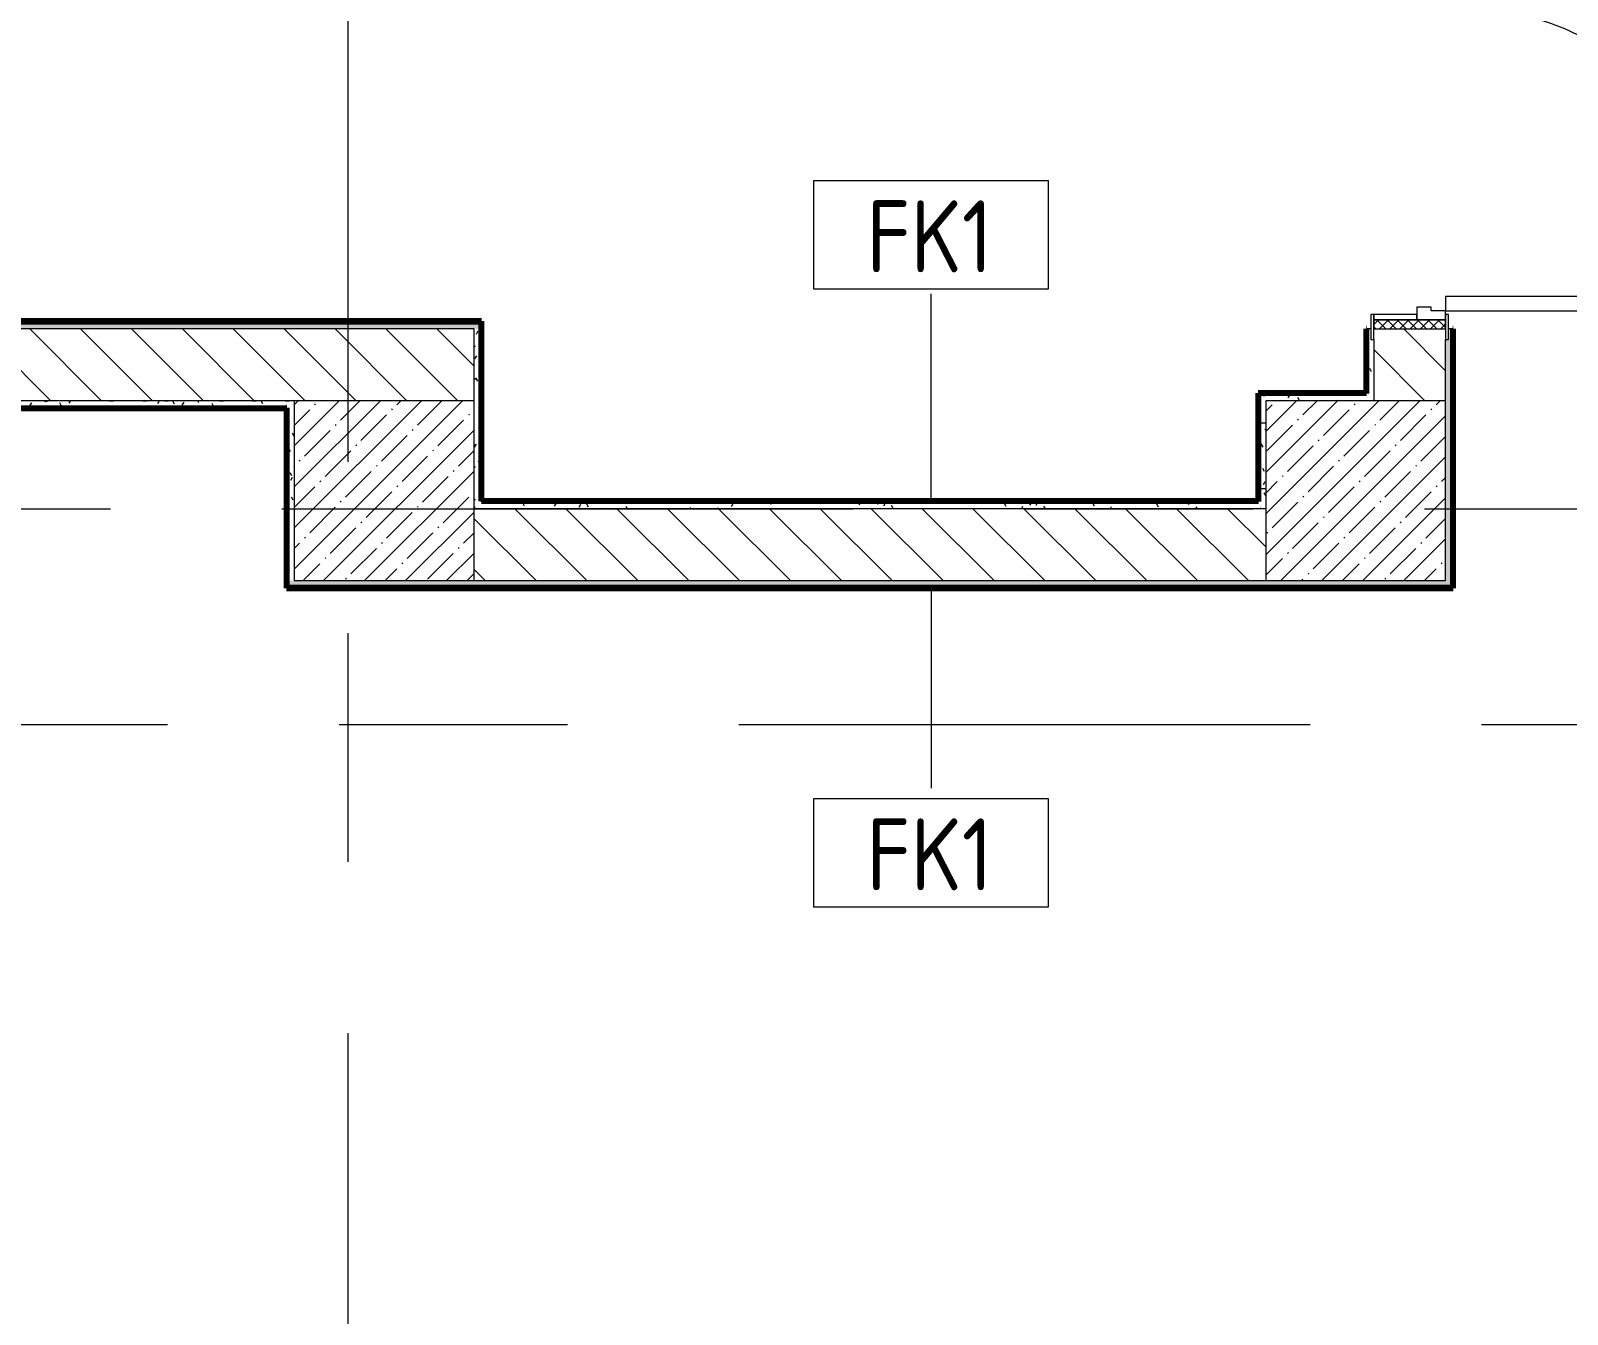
# Model space of a CAD drawing. Header units: millimetres. Extents: x -4060 to 187734, y -8553 to 29000.
# Drawn here: x 2828 to 7098, y 8861 to 12428 of the extents above; entities that cross this region are included whole.
import ezdxf

# ---------------------------------------------------------------- set-up
doc = ezdxf.new("R2010")
doc.units = ezdxf.units.MM
doc.linetypes.add('Осевая', pattern=[3175, 635, -476.25, 1587.5, -476.25])
for name, color, linetype, lineweight in [('A-DOOR', 7, 'Continuous', 9), ('A-DOOR-1', 7, 'Continuous', 13), ('A-DOOR-FRAM', 7, 'Continuous', 13), ('A-DOOR-FRAM-1', 7, 'Continuous', 9), ('A-WALL', 7, 'Continuous', 9), ('A-WALL-IDEN', 7, 'Continuous', 9), ('I-WALL', 7, 'Continuous', 9), ('S-COLS', 7, 'Continuous', 9), ('Оси-2', 7, 'Осевая', 9)]:
    doc.layers.add(name, color=color, linetype=linetype, lineweight=lineweight)
for name, color, linetype, lineweight, true_color in [('A-WALL-3', 7, 'Continuous', 9, 0xff80c0), ('I-WALL-4', 7, 'Continuous', 9, 0xc0c0c0), ('I-WALL-7', 7, 'Continuous', 80, 0xff80c0), ('I-WALL-8', 7, 'Continuous', 53, 0xff80c0)]:
    doc.layers.add(name, color=color, linetype=linetype, lineweight=lineweight, true_color=true_color)
doc.styles.add('GOST Common', font='GOST_Common.ttf', dxfattribs={"width": 0.9, "height": 200})
pattern_1 = [(135, (0, 0), (-70.7107, -70.7107), [])]
pattern_2 = [(0, (0, 0), (121.92, 30.48), [10.058, -81.382, 10.058, -81.382, -487.68]), (0, (0, 0), (121.92, 30.48), [-182.88, 10.058, -172.822, 10.058, -81.382, -213.36]), (0, (0, 0), (121.92, 30.48), [-457.2, 10.058, -50.902, 10.058, -142.342]), (120, (45.72, 15.24), (-87.356454, 90.34582), [10.058, -81.382, 10.058, -81.382, -487.68]), (120, (45.72, 15.24), (-87.356454, 90.34582), [-182.88, 10.058, -172.822, 10.058, -81.382, -213.36]), (120, (45.72, 15.24), (-87.356454, 90.34582), [-457.2, 10.058, -50.902, 10.058, -142.342]), (240, (60.96, 76.2), (-34.563546, -120.82582), [10.058, -81.382, 10.058, -81.382, -487.68]), (240, (60.96, 76.2), (-34.563546, -120.82582), [-182.88, 10.058, -172.822, 10.058, -81.382, -213.36]), (240, (60.96, 76.2), (-34.563546, -120.82582), [-457.2, 10.058, -50.902, 10.058, -142.342])]

# ---------------------------------------------------------------- blocks, each defined once
blk = doc.blocks.new('110_Дверь_СКБ_1Ст_Внутренняя1 - Д-8 950x2100h_охрана-31784688-План отделки стен 1 этажа в осях 1-12')
at = {"layer": 'A-DOOR'}
h = blk.add_hatch(dxfattribs=at)
h.set_pattern_fill('FP_62', color=256, style=0, pattern_type=2)
h.set_pattern_definition([(135, (1826.41, 164.685), (-14.14214, -14.14214), []), (225, (1826.41, 164.685), (14.14214, -14.14214), [])])
h.paths.add_polyline_path([(487.5, 100), (462.5, 100), (462.5, -100), (487.5, -100)])
at = {"layer": 'A-DOOR-FRAM-1'}
h = blk.add_hatch(dxfattribs=at)
h.set_pattern_fill('FP_63', color=256, style=0, pattern_type=2)
h.set_pattern_definition([(45, (-296.384, 164.685), (-14.1421, 14.1421), []), (135, (-296.384, 164.685), (-14.1421, -14.1421), [])])
h.paths.add_polyline_path([(-437.5, 100), (-462.5, 100), (-462.5, -100), (-437.5, -99.7)])
at = {"layer": 'A-DOOR'}
blk.add_arc((437.5, 100), 850, 90, 180, dxfattribs=at)
at = {"layer": 'A-DOOR-1'}
for p, q in [((437.5, 950), (397.5, 950)), ((397.5, 950), (397.5, 100)), ((437.5, 100), (437.5, 950)), ((397.5, 100), (437.5, 100))]:
    blk.add_line(p, q, dxfattribs=at)
at = {"layer": 'A-DOOR-FRAM'}
for p, q in [((-422.5, 108), (-492.5, 108)), ((-492.5, 108), (-492.5, 100)), ((-492.5, 100), (-422.5, 100)), ((-437.5, 100), (-462.5, 100)), ((-462.5, 100), (-462.5, -100)), ((-412.5, 100), (-437.5, 100)), ((-437.5, 100), (-437.5, 20)), ((-437.5, -100), (-437.5, 100)), ((-422.5, 100), (-437.5, 100)), ((-437.5, 100), (-437.5, 99)), ((-437.5, 99), (-422.5, 99)), ((-422.5, 100), (-422.5, 108)), ((-422.5, 99), (-422.5, 100)), ((-412.5, 60), (-412.5, 100)), ((437.5, 100), (437.5, 60)), ((462.5, 100), (437.5, 100)), ((517.5, 108), (447.5, 108)), ((447.5, 108), (447.5, 100)), ((462.5, 100), (447.5, 100)), ((447.5, 100), (447.5, 99)), ((447.5, 100), (517.5, 100)), ((447.5, 99), (462.5, 99)), ((462.5, 20), (462.5, 100)), ((487.5, 100), (462.5, 100)), ((462.5, 100), (462.5, -100)), ((462.5, 99), (462.5, 100)), ((487.5, -100), (487.5, 100)), ((517.5, 100), (517.5, 108)), ((-402.5, 60), (-412.5, 60)), ((-402.5, 20), (-402.5, 60)), ((437.5, 60), (427.5, 60)), ((427.5, 60), (427.5, 20)), ((-437.5, 20), (-402.5, 20)), ((-422.5, 20), (-437.5, 20)), ((-437.5, 20), (-437.5, -100)), ((-422.5, -100), (-422.5, 20)), ((427.5, 20), (462.5, 20)), ((462.5, 20), (447.5, 20)), ((447.5, 20), (447.5, -100)), ((462.5, -100), (462.5, 20)), ((-422.5, -100), (-492.5, -100)), ((-492.5, -100), (-492.5, -108)), ((-492.5, -108), (-422.5, -108)), ((-462.5, -100), (-437.5, -100)), ((-437.5, -100), (-422.5, -100)), ((-422.5, -108), (-422.5, -100)), ((447.5, -100), (462.5, -100)), ((517.5, -100), (447.5, -100)), ((447.5, -100), (447.5, -108)), ((447.5, -108), (517.5, -108)), ((462.5, -100), (487.5, -100)), ((517.5, -108), (517.5, -100))]:
    blk.add_line(p, q, dxfattribs=at)
blk = doc.blocks.new('BSC_Колонна _Прямоугольная - 500х500-22206884-План отделки стен 1 этажа в осях 1-12')
at = {"layer": 'S-COLS'}
h = blk.add_hatch(dxfattribs=at)
h.set_pattern_fill('FP_81', color=256, style=0, pattern_type=2)
h.set_pattern_definition([(45, (-6510, -11150), (-57.02463, 57.02463), []), (45, (-6452.975, -11150), (-57.02463, 57.02463), [100.806, -20.161, 3.353, -16.808])])
h.paths.add_polyline_path([(-250, -250), (250, -250), (250, 250), (-250, 250)])
for p, q in [((250, 250), (-250, 250)), ((-250, 250), (-250, -250)), ((250, -250), (250, 250)), ((-250, -250), (250, -250))]:
    blk.add_line(p, q, dxfattribs=at)
blk = doc.blocks.new('BSC_Колонна _Прямоугольная - 500х500-V61-План отделки стен 1 этажа в осях 1-12')
at = {"layer": 'S-COLS'}
h = blk.add_hatch(dxfattribs=at)
h.set_pattern_fill('FP_82', color=256, style=0, pattern_type=2)
h.set_pattern_definition([(45, (-3810, -11150), (-57.0246, 57.0246), []), (45, (-3752.975, -11150), (-57.0246, 57.0246), [100.806, -20.161, 3.353, -16.808])])
h.paths.add_polyline_path([(250, -250), (250, 250), (-250, 250), (-250, -250), (-106.2, -250)])
for p, q in [((250, 250), (-250, 250)), ((-250, 250), (-250, -250)), ((250, -250), (250, 250)), ((-250, -250), (250, -250))]:
    blk.add_line(p, q, dxfattribs=at)
blk = doc.blocks.new('М_стена_0001 - Типоразмер_без рамки-25382661-План отделки стен 1 этажа в осях 1-12')
at = {"layer": 'A-WALL-IDEN'}
for p, q in [((3.258, 1.523), (-3.273, 1.523)), ((-3.273, 1.523), (-3.273, -1.477)), ((3.258, -1.477), (3.258, 1.523)), ((-3.273, -1.477), (3.258, -1.477))]:
    blk.add_line(p, q, dxfattribs=at)

msp = doc.modelspace()

# ---------------------------------------------------------------- hatches: boundary and pattern name
at = {"layer": 'I-WALL'}
h = msp.add_hatch(dxfattribs=at)
h.set_pattern_fill('FP_20', color=256, style=0, pattern_type=2)
h.set_pattern_definition(pattern_1)
h.paths.add_polyline_path([(6760, 11400), (6760, 11600), (6560, 11600), (6560, 11400)])
h.paths.add_polyline_path([(6560, 12550), (6760, 12550), (6760, 14612.5), (6751.5, 14600), (6560, 14600), (6560, 12580)])
h = msp.add_hatch(dxfattribs=at)
h.set_pattern_fill('FP_106', color=256, style=0, pattern_type=2)
h.set_pattern_definition(pattern_2)
h.paths.add_polyline_path([(6780, 10900), (6780, 11600), (6768, 11600), (6768, 11570), (6760, 11570), (6760, 10900)])
h.paths.add_polyline_path([(6780, 12550), (6780, 14570), (6760, 14570), (6760, 12580), (6768, 12580), (6768, 12550)])
h = msp.add_hatch(dxfattribs=at)
h.set_pattern_fill('FP_106', color=256, style=0, pattern_type=2)
h.set_pattern_definition(pattern_2)
h.paths.add_polyline_path([(6560, 11400), (6560, 11570), (6552, 11570), (6552, 11600), (6540, 11600), (6540, 11400)])
h.paths.add_polyline_path([(6540, 12550), (6552, 12550), (6552, 12580), (6560, 12580), (6560, 14300), (6540, 14299), (6540, 12713.5)])
h = msp.add_hatch(dxfattribs=at)
h.set_pattern_fill('FP_106', color=256, style=0, pattern_type=2)
h.set_pattern_definition(pattern_2)
h.paths.add_polyline_path([(131, 11600), (4080, 11600), (4080, 11620), (110, 11620), (110, 11600)])
h = msp.add_hatch(dxfattribs=at)
h.set_pattern_fill('FP_20', color=256, style=0, pattern_type=2)
h.set_pattern_definition(pattern_1)
h.paths.add_polyline_path([(3560, 11400), (4060, 11400), (4060, 11600), (1810, 11600), (1810, 11400), (3540, 11400)])
h = msp.add_hatch(dxfattribs=at)
h.set_pattern_fill('FP_106', color=256, style=0, pattern_type=2)
h.set_pattern_definition(pattern_2)
h.paths.add_polyline_path([(4060, 11120), (4080, 11120), (4080, 11600), (4060, 11600), (4060, 11133)])
h = msp.add_hatch(dxfattribs=at)
h.set_pattern_fill('FP_106', color=256, style=0, pattern_type=2)
h.set_pattern_definition(pattern_2)
h.paths.add_polyline_path([(6421.2, 11400), (6540, 11400), (6539, 11420), (6240, 11420), (6240, 11400), (6260, 11400)])
h = msp.add_hatch(dxfattribs=at)
h.set_pattern_fill('FP_106', color=256, style=0, pattern_type=2)
h.set_pattern_definition(pattern_2)
h.paths.add_polyline_path([(3488, 11380), (3540, 11380), (3540, 11400), (1810, 11400), (1810, 11380), (1831, 11380)])
h = msp.add_hatch(dxfattribs=at)
h.set_pattern_fill('FP_106', color=256, style=0, pattern_type=2)
h.set_pattern_definition(pattern_2)
h.paths.add_polyline_path([(3540, 10900), (3560, 10900), (3560, 11400), (3540, 11400), (3540, 11379)])
h = msp.add_hatch(dxfattribs=at)
h.set_pattern_fill('FP_106', color=256, style=0, pattern_type=2)
h.set_pattern_definition(pattern_2)
h.paths.add_polyline_path([(6260, 11100), (6260, 11400), (6240, 11400), (6240, 11100)])
h = msp.add_hatch(dxfattribs=at)
h.set_pattern_fill('FP_106', color=256, style=0, pattern_type=2)
h.set_pattern_definition(pattern_2)
h.paths.add_polyline_path([(6240, 11100), (6239, 11120), (4060, 11120), (4060, 11100)])
h = msp.add_hatch(dxfattribs=at)
h.set_pattern_fill('FP_20', color=256, style=0, pattern_type=2)
h.set_pattern_definition(pattern_1)
h.paths.add_polyline_path([(6260, 10900), (6260, 11100), (4060, 11100), (4060, 10900)])
h = msp.add_hatch(dxfattribs=at)
h.set_pattern_fill('FP_106', color=256, style=0, pattern_type=2)
h.set_pattern_definition(pattern_2)
h.paths.add_polyline_path([(6760, 10880), (6780, 10880), (6780, 10900), (3540, 10900), (3540, 10880), (6560, 10880)])

# ---------------------------------------------------------------- linework, layer by layer
at = {"layer": 'A-WALL'}
for p, q in [((4060, 11600), (1810, 11600)), ((4060, 11400), (4060, 11600)), ((4080, 11120), (4080, 11600)), ((6540, 11420), (6240, 11420)), ((3560, 11400), (1810, 11400)), ((3540, 11380), (3540, 10900)), ((6240, 11400), (6240, 11120)), ((4081, 11120), (4080, 11120))]:
    msp.add_line(p, q, dxfattribs=at)
at = {"layer": 'A-WALL-3'}
for p, q in [((6540, 11421), (6540, 11600)), ((3539, 11380), (1830, 11380)), ((4081, 11120), (6240, 11120))]:
    msp.add_line(p, q, dxfattribs=at)
at = {"layer": 'A-WALL-IDEN'}
for p, q in [((5330, 11120.5), (5330, 11697.2)), ((5330, 10879.5), (5330, 10323.7))]:
    msp.add_line(p, q, dxfattribs=at)
at = {"layer": 'I-WALL-4'}
for p, q in [((6552, 11600), (6540, 11600)), ((6780, 11600), (6768, 11600)), ((6560, 11570), (6560, 11400)), ((6760, 11400), (6760, 11570)), ((6260, 11100), (4060, 11100)), ((4060, 10900), (6260, 10900))]:
    msp.add_line(p, q, dxfattribs=at)
at = {"layer": 'I-WALL-7'}
for p, q in [((4081, 11621), (131, 11621)), ((131, 11620), (4080, 11620)), ((4080, 11620), (4080, 11600)), ((4081, 11121), (4081, 11621)), ((6540, 11600), (6539, 11600)), ((6539, 11600), (6539, 11420)), ((6781, 11600), (6780, 11600)), ((6780, 11600), (6780, 10880)), ((6781, 10879), (6781, 11600)), ((6239, 11421), (6239, 11120)), ((6540, 11421), (6239, 11421)), ((6240, 11400), (6240, 11420)), ((1830, 11379), (3540, 11379)), ((3539, 11380), (3539, 10879)), ((3540, 11380), (3539, 11380)), ((6240, 11121), (4081, 11121)), ((3540, 10880), (3540, 10900)), ((3539, 10879), (6781, 10879)), ((6780, 10880), (3540, 10880))]:
    msp.add_line(p, q, dxfattribs=at)
at = {"layer": 'I-WALL-8'}
msp.add_line((6540, 11420), (6540, 11421), dxfattribs=at)
at = {"layer": 'Оси-2'}
for p, q in [((3710, 593.7), (3710, 24898.1)), ((-760.2, 11100), (35990, 11100)), ((509.8, 10500), (35990, 10500))]:
    msp.add_line(p, q, dxfattribs=at)

# ---------------------------------------------------------------- block references
at = {"layer": 'A-DOOR', "rotation": 270}
msp.add_blockref('110_Дверь_СКБ_1Ст_Внутренняя1 - Д-8 950x2100h_охрана-31784688-План отделки стен 1 этажа в осях 1-12', (6660, 12087.5), dxfattribs=at)
at = {"layer": 'A-WALL-IDEN', "xscale": 99.99999999999993, "yscale": 99.99999999999993, "zscale": 99.99999999999993}
for p in [(5330.8, 11858.8), (5330.8, 10141.2)]:
    msp.add_blockref('М_стена_0001 - Типоразмер_без рамки-25382661-План отделки стен 1 этажа в осях 1-12', p, dxfattribs=at)
at = {"layer": 'S-COLS'}
for name, p in [('BSC_Колонна _Прямоугольная - 500х500-V61-План отделки стен 1 этажа в осях 1-12', (3810, 11150)), ('BSC_Колонна _Прямоугольная - 500х500-22206884-План отделки стен 1 этажа в осях 1-12', (6510, 11150))]:
    msp.add_blockref(name, p, dxfattribs=at)

# ---------------------------------------------------------------- texts
at = {"layer": 'A-WALL-IDEN', "char_height": 200, "width": 447.342, "attachment_point": 1, "style": 'GOST Common'}
for insert in [(5150.6, 11956.8), (5150.6, 10239.2)]:
    msp.add_mtext('FK1', dxfattribs=dict(at, insert=insert))

doc.saveas('drawing.dxf')
